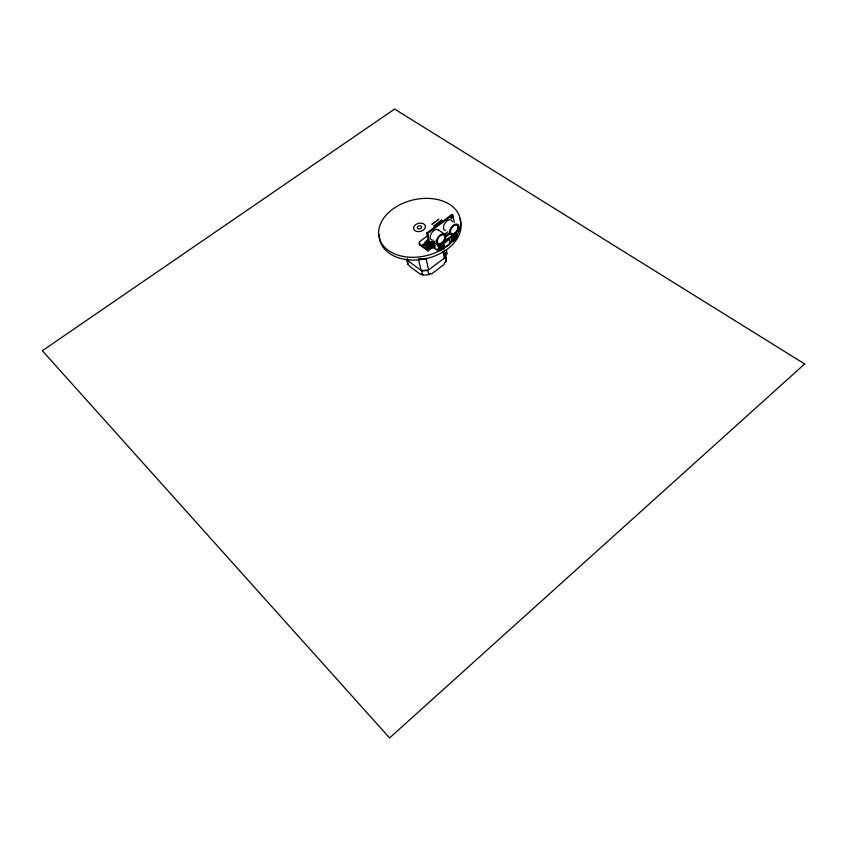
<?xml version="1.0" encoding="UTF-8"?>
<svg xmlns="http://www.w3.org/2000/svg" width="847" height="847" viewBox="0 0 847 847"><rect width="100%" height="100%" fill="white"/><g stroke="black" fill="none" stroke-linecap="round" stroke-linejoin="round"><path stroke-width="1.27" d="M446.083 261.596L445.204 257.488L445.564 253.052L446.496 259.362L446.083 261.596L444.463 262.814L443.976 264.582L431.462 273.994L430.435 273.369L428.794 274.597L425.734 274.957L422.717 274.968L421.298 273.93L420.927 274.64L410.128 266.71L407.809 264.01L407.809 261.818M430.244 243.46L433.145 244.01L434.702 245.408L433.802 246.975L430.975 247.779A3.007 1.81 -54.8 0 1 428.275 247.345L427.153 246.551M426.433 245.101C424.802 246.551 424.961 242.348 426.602 241.893A2.202 1.334 -54.8 0 0 425.279 244.211A2.202 1.334 -54.8 0 0 426.433 245.376M433.293 247.006L428 250.956L419.509 244.899L419.456 241.787L428.646 235M419.509 244.899L419.456 241.787M441.34 221.363L440.768 221.448M419.254 243.788L426.708 249.103L425.374 243.237L426.549 240.728L428.614 239.203M428 250.956L426.412 243.978L427.597 241.469L426.549 240.728M431.155 245.016L430.795 246.848L431.155 245.016L429.673 246.128L429.948 247.006L429.768 246.191L431.261 245.09M432.277 241.924L434.236 243.311L435.157 247.504L430.975 247.779L431.536 247.282A3.007 1.81 -54.8 0 0 432.542 243.544M445.554 255.106L447.237 253.846L446.348 249.632M407.809 264.01L406.793 259.934L421.753 270.881L427.851 270.511L445.204 257.488M432.425 246.858L437.221 250.257L436.936 248.976L439.191 250.564L443.299 247.504M449.461 242.909L452.542 240.612M440.736 250.553L450.413 243.333L449.577 239.288L448.518 238.558L438.81 245.778L439.688 249.812L440.736 250.553L439.868 246.519L438.81 245.778M452.859 241.501L457.285 238.198L456.48 234.153L455.411 233.423L450.975 236.726L451.8 240.77L452.859 241.501L452.033 237.456L450.975 236.726M439.191 250.564L438.174 245.863L453.643 234.354M439.868 246.519L449.577 239.288M452.033 237.456L456.48 234.153M451.8 240.77L454.458 238.79M428.275 247.345A3.007 1.81 -54.8 0 1 430.043 243.587L431.536 242.475M435.273 241.088L430.075 244.952L429.291 244.402L431.367 242.856M444.643 234.143L447.767 231.834M444.908 236.08L449.037 233.02M430.975 247.779L432.468 246.678M445.183 237.382L450.329 233.55M434.352 227.187L434.035 225.726L441.658 220.114L443.013 221.035M429.291 244.402L426.74 233.031L451.97 214.429L452.774 214.969L454.288 222.602M430.075 244.952L427.523 233.581L452.774 214.969M429.27 247.345A3.007 1.81 -54.8 0 1 427.11 246.265A3.007 1.81 -54.8 0 1 428.921 242.793L429.122 242.676M443.225 244.243A2.012 1.196 -54.9 0 1 442.028 247.335L441.636 247.515A2.012 1.196 -54.9 0 1 440.938 247.515M434.935 226.234L435.263 225.757M430.795 246.848L429.853 246.932A1.207 0.731 -54.8 0 0 431.123 246.001A1.207 0.731 -54.8 0 0 430.795 244.804A1.207 0.731 -54.8 0 0 429.524 245.937M425.194 259.023L419.032 259.415M431.091 243.513L434.236 243.311M437.91 224.021L438.312 223.523M425.215 244.942L426.623 245.926M440.144 221.236L441.488 222.158M438.619 222.359L439.964 223.29M437.094 223.481L438.439 224.413M435.559 224.603L436.904 225.535M434.035 225.726L435.379 226.657M438.259 229.823L444.633 234.238M449.355 242.602L450.413 243.333M426.74 233.031L427.523 233.581M433.706 241.628L438.174 245.863M434.702 245.408L432.743 244.031L433.209 246.128M428.921 242.793L430.043 243.587M431.335 245.821L431.441 245.895A1.503 0.911 -54.8 0 1 429.673 246.943M425.829 242.634L426.856 243.354M425.745 242.75L426.761 243.481M425.374 243.237L426.412 243.978M425.194 244.836L426.21 245.566M421.753 270.881L422.717 274.968M418.651 260.156L421.075 270.352A19.068 13.457 -13.2 0 0 428.635 269.875L425.999 258.388M427.851 270.511L428.794 274.597M443.002 251.654L444.379 258.07A19.068 13.457 -13.2 0 0 444.823 252.565L444.283 250.003M441.658 220.114L441.965 221.575M455.697 232.819L456.406 236.366M459.529 217.785A41.471 28.65 -13.3 0 1 425.469 258.78A41.471 28.65 -13.3 0 1 379.371 234.788M452.69 240.982A41.577 28.65 -13.3 0 1 383.204 245.588A41.577 28.65 -13.3 0 1 418.99 198.854A41.577 28.65 -13.3 0 1 456.586 235.9M445.448 230.479A6.067 3.632 -55.7 0 1 445.448 222.412A6.067 3.632 -55.7 0 1 452.436 221.819M433.378 240.199A6.088 3.674 -55.2 0 1 431.335 233.465A6.088 3.674 -55.2 0 1 438.937 230.522M455.4 224.635A5.283 3.134 -55.7 0 1 457.539 229.484A5.283 3.134 -55.7 0 1 451.599 233.888A5.283 3.134 -55.7 0 1 451.504 227.515M452.372 226.445A5.283 3.134 -55.7 0 1 454.384 224.953M450.149 216.599A1.218 0.731 -56 0 1 451.515 215.382A1.218 0.731 -56 0 1 451.61 216.885A1.218 0.731 -56 0 1 450.191 217.319M431.134 241.713A1.218 0.731 -54.9 0 1 430.181 243.375A1.218 0.731 -54.9 0 1 429.365 242.538M440.122 235.371A5.294 3.176 -55.1 0 1 444.897 236.864A5.294 3.176 -55.1 0 1 440.313 243.555A5.294 3.176 -55.1 0 1 437.116 239.754M437.581 238.526A5.294 3.176 -55.1 0 1 439.127 236.26M428.614 244.423A1.503 0.911 -54.8 0 1 429.037 243.936M423.013 246.488A1.196 0.836 -13.2 0 1 423.998 245.154A1.196 0.836 -13.2 0 1 425.173 246.138M425.565 243.587A1.196 0.731 -54.8 0 1 424.908 242.486A1.196 0.731 -54.8 0 1 426.422 241.617M430.858 244.211A2.17 1.302 -54.8 0 1 431.97 246.297A2.17 1.302 -54.8 0 1 429.196 247.673A2.17 1.302 -54.8 0 1 430.435 244.423M431.409 244A2.17 1.302 -54.8 0 1 431.652 246.297M431.345 246.773A2.17 1.302 -54.8 0 1 428.836 247.303A2.17 1.302 -54.8 0 1 430.202 244.254M425.999 243.608A1.323 0.805 -54.8 0 1 426.496 242.729M426.157 243.65A1.196 0.731 -54.8 0 1 426.422 243.1M455.061 235.9A2.012 1.186 -55.4 0 1 454.532 237.859A2.012 1.186 -55.4 0 1 452.859 238.886M452.542 236.557A2.012 1.186 -55.4 0 1 452.849 236.133M453.209 235.784A2.012 1.186 -55.4 0 1 453.6 235.508M441.954 247.345A2.012 1.196 -54.9 0 1 441.583 247.684M439.921 247.716A2.012 1.196 -54.9 0 1 439.762 246.996M429.418 245.905A1.503 0.911 -54.8 0 1 431.028 244.349A1.503 0.911 -54.8 0 1 431.419 245.926M430.636 243.227A3.007 1.81 -54.8 0 1 431.218 243.036M407.513 260.421A19.068 13.457 -13.2 0 1 407.375 258.621M423.426 258.801A19.269 13.467 -13.3 0 1 418.354 258.875M432.034 224.127L432.626 223.852L432.034 224.127M433.558 223.005L434.119 222.666L433.558 223.005M435.083 221.893L435.644 221.565L435.083 221.893M436.597 220.76L437.19 220.495L436.597 220.76M438.121 219.648L438.682 219.309L438.121 219.648M804.65 363.956L389.588 737.938L42.35 350.722L394.596 109.062L804.65 363.956M451.98 217.87A1.218 0.731 -56 0 0 452.499 215.996A1.218 0.731 -56 0 0 450.943 217.139A1.218 0.731 -56 0 0 451.98 217.87M430.975 243.925A1.218 0.731 -54.9 0 0 431.843 242.073A1.218 0.731 -54.9 0 0 430.255 242.803A1.218 0.731 -54.9 0 0 430.975 243.925M455.199 233.783A6.088 3.621 -55.6 0 0 457.814 224.455A6.088 3.621 -55.6 0 0 450.053 230.183A6.088 3.621 -55.6 0 0 455.199 233.783M440.863 244.275A6.109 3.663 -55.1 0 0 445.3 234.937A6.109 3.663 -55.1 0 0 437.348 238.589A6.109 3.663 -55.1 0 0 440.863 244.275M455.093 233.211A5.283 3.134 -55.6 0 0 457.348 225.133A5.283 3.134 -55.6 0 0 450.636 230.098A5.283 3.134 -55.6 0 0 455.093 233.211M440.906 243.608A5.294 3.176 -55.1 0 0 444.76 235.508A5.294 3.176 -55.1 0 0 437.857 238.685A5.294 3.176 -55.1 0 0 440.906 243.608M423.151 245.662A1.196 0.836 -13.3 0 0 424.982 244.804A1.196 0.836 -13.3 0 0 423.299 244.18A1.196 0.836 -13.3 0 0 423.151 245.662M454.67 239.415A2.012 1.186 -55.4 0 0 455.961 236.324A2.012 1.186 -55.4 0 0 453.357 237.742A2.012 1.186 -55.4 0 0 454.67 239.415M443.087 248.076A2.012 1.196 -54.9 0 0 444.283 244.974A2.012 1.196 -54.9 0 0 441.658 246.53A2.012 1.196 -54.9 0 0 443.087 248.076M416.766 231.443A6.024 4.15 -13.3 0 0 425.395 226.424A6.024 4.15 -13.3 0 0 416.216 224.233A6.024 4.15 -13.3 0 0 416.766 231.443M417.825 228.552A2.192 1.514 -13.3 0 0 421.499 227.61A2.192 1.514 -13.3 0 0 419.043 225.895A2.192 1.514 -13.3 0 0 417.825 228.552"/></g></svg>
